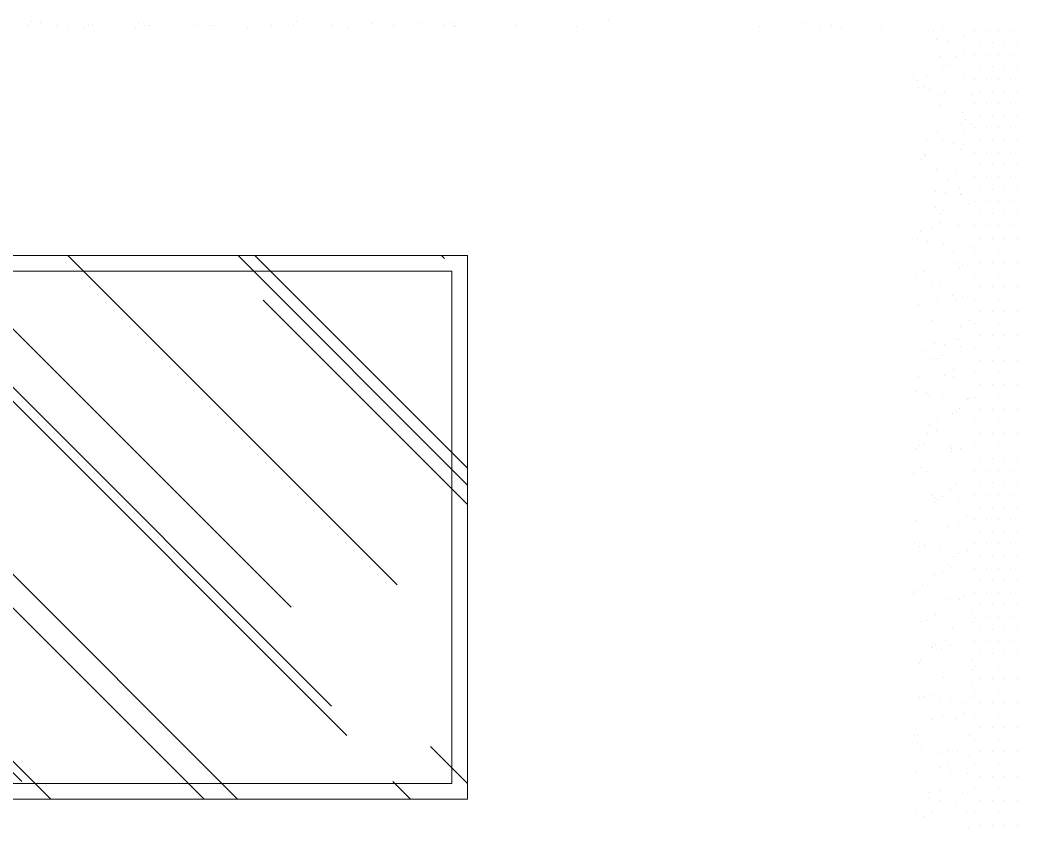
# Model space of a CAD drawing. Header units: millimetres. Extents: x -6300 to 1991, y -4770 to 4545.
# Drawn here: x -2072.2 to -1943.8, y 746 to 850 of the extents above; entities that cross this region are included whole.
import ezdxf

# ---------------------------------------------------------------- set-up
doc = ezdxf.new("R2010")
doc.units = ezdxf.units.MM
doc.header["$LTSCALE"] = 20
doc.header["$MEASUREMENT"] = 0
doc.linetypes.add('CONTINU', pattern=[0])
doc.layers.get('0').update_dxf_attribs({"linetype": 'CONTINUOUS'})
doc.layers.add('COTA', color=7, linetype='CONTINUOUS')
doc.layers.add('E-Lay-9', color=9, linetype='CONTINUOUS', lineweight=9)

# ---------------------------------------------------------------- blocks, each defined once
blk = doc.blocks.new('*X213')
at = {"color": 0}
for p, q in [((13.621875, 41.98125), (13.621875, 41.98125)), ((13.640625, 41.98125), (13.640625, 41.98125)), ((13.659375, 41.98125), (13.659375, 41.98125)), ((13.678125, 41.98125), (13.678125, 41.98125)), ((13.6125, 41.9625), (13.6125, 41.9625)), ((13.63125, 41.9625), (13.63125, 41.9625)), ((13.65, 41.9625), (13.65, 41.9625)), ((13.66875, 41.9625), (13.66875, 41.9625)), ((13.621875, 41.94375), (13.621875, 41.94375)), ((13.640625, 41.94375), (13.640625, 41.94375)), ((13.659375, 41.94375), (13.659375, 41.94375)), ((13.678125, 41.94375), (13.678125, 41.94375)), ((13.6125, 41.925), (13.6125, 41.925)), ((13.63125, 41.925), (13.63125, 41.925)), ((13.65, 41.925), (13.65, 41.925)), ((13.66875, 41.925), (13.66875, 41.925)), ((13.621875, 41.90625), (13.621875, 41.90625)), ((13.640625, 41.90625), (13.640625, 41.90625)), ((13.659375, 41.90625), (13.659375, 41.90625)), ((13.678125, 41.90625), (13.678125, 41.90625)), ((13.6125, 41.8875), (13.6125, 41.8875)), ((13.63125, 41.8875), (13.63125, 41.8875)), ((13.65, 41.8875), (13.65, 41.8875)), ((13.66875, 41.8875), (13.66875, 41.8875)), ((13.621875, 41.86875), (13.621875, 41.86875)), ((13.640625, 41.86875), (13.640625, 41.86875)), ((13.659375, 41.86875), (13.659375, 41.86875)), ((13.678125, 41.86875), (13.678125, 41.86875)), ((13.6125, 41.85), (13.6125, 41.85)), ((13.63125, 41.85), (13.63125, 41.85)), ((13.65, 41.85), (13.65, 41.85)), ((13.66875, 41.85), (13.66875, 41.85)), ((13.621875, 41.83125), (13.621875, 41.83125)), ((13.640625, 41.83125), (13.640625, 41.83125)), ((13.659375, 41.83125), (13.659375, 41.83125)), ((13.678125, 41.83125), (13.678125, 41.83125)), ((13.6125, 41.8125), (13.6125, 41.8125)), ((13.63125, 41.8125), (13.63125, 41.8125)), ((13.65, 41.8125), (13.65, 41.8125)), ((13.66875, 41.8125), (13.66875, 41.8125)), ((13.621875, 41.79375), (13.621875, 41.79375)), ((13.640625, 41.79375), (13.640625, 41.79375)), ((13.659375, 41.79375), (13.659375, 41.79375)), ((13.678125, 41.79375), (13.678125, 41.79375)), ((13.6125, 41.775), (13.6125, 41.775)), ((13.63125, 41.775), (13.63125, 41.775)), ((13.65, 41.775), (13.65, 41.775)), ((13.66875, 41.775), (13.66875, 41.775)), ((13.621875, 41.75625), (13.621875, 41.75625)), ((13.640625, 41.75625), (13.640625, 41.75625)), ((13.659375, 41.75625), (13.659375, 41.75625)), ((13.678125, 41.75625), (13.678125, 41.75625)), ((13.6125, 41.7375), (13.6125, 41.7375)), ((13.63125, 41.7375), (13.63125, 41.7375)), ((13.65, 41.7375), (13.65, 41.7375)), ((13.66875, 41.7375), (13.66875, 41.7375)), ((13.621875, 41.71875), (13.621875, 41.71875)), ((13.640625, 41.71875), (13.640625, 41.71875)), ((13.659375, 41.71875), (13.659375, 41.71875)), ((13.678125, 41.71875), (13.678125, 41.71875)), ((13.6125, 41.7), (13.6125, 41.7)), ((13.63125, 41.7), (13.63125, 41.7)), ((13.65, 41.7), (13.65, 41.7)), ((13.66875, 41.7), (13.66875, 41.7)), ((13.621875, 41.68125), (13.621875, 41.68125)), ((13.640625, 41.68125), (13.640625, 41.68125)), ((13.659375, 41.68125), (13.659375, 41.68125)), ((13.678125, 41.68125), (13.678125, 41.68125)), ((13.6125, 41.6625), (13.6125, 41.6625)), ((13.63125, 41.6625), (13.63125, 41.6625)), ((13.65, 41.6625), (13.65, 41.6625)), ((13.66875, 41.6625), (13.66875, 41.6625)), ((13.621875, 41.64375), (13.621875, 41.64375)), ((13.640625, 41.64375), (13.640625, 41.64375)), ((13.659375, 41.64375), (13.659375, 41.64375)), ((13.678125, 41.64375), (13.678125, 41.64375)), ((13.6125, 41.625), (13.6125, 41.625)), ((13.63125, 41.625), (13.63125, 41.625)), ((13.65, 41.625), (13.65, 41.625)), ((13.66875, 41.625), (13.66875, 41.625)), ((13.621875, 41.60625), (13.621875, 41.60625)), ((13.640625, 41.60625), (13.640625, 41.60625)), ((13.659375, 41.60625), (13.659375, 41.60625)), ((13.678125, 41.60625), (13.678125, 41.60625)), ((13.6125, 41.5875), (13.6125, 41.5875)), ((13.63125, 41.5875), (13.63125, 41.5875)), ((13.65, 41.5875), (13.65, 41.5875)), ((13.66875, 41.5875), (13.66875, 41.5875)), ((13.621875, 41.56875), (13.621875, 41.56875)), ((13.640625, 41.56875), (13.640625, 41.56875)), ((13.659375, 41.56875), (13.659375, 41.56875)), ((13.678125, 41.56875), (13.678125, 41.56875)), ((13.6125, 41.55), (13.6125, 41.55)), ((13.63125, 41.55), (13.63125, 41.55)), ((13.65, 41.55), (13.65, 41.55)), ((13.66875, 41.55), (13.66875, 41.55)), ((13.621875, 41.53125), (13.621875, 41.53125)), ((13.640625, 41.53125), (13.640625, 41.53125)), ((13.659375, 41.53125), (13.659375, 41.53125)), ((13.678125, 41.53125), (13.678125, 41.53125)), ((13.6125, 41.5125), (13.6125, 41.5125)), ((13.63125, 41.5125), (13.63125, 41.5125)), ((13.65, 41.5125), (13.65, 41.5125)), ((13.66875, 41.5125), (13.66875, 41.5125)), ((13.621875, 41.49375), (13.621875, 41.49375)), ((13.640625, 41.49375), (13.640625, 41.49375)), ((13.659375, 41.49375), (13.659375, 41.49375)), ((13.678125, 41.49375), (13.678125, 41.49375)), ((13.6125, 41.475), (13.6125, 41.475)), ((13.63125, 41.475), (13.63125, 41.475)), ((13.65, 41.475), (13.65, 41.475)), ((13.66875, 41.475), (13.66875, 41.475)), ((13.621875, 41.45625), (13.621875, 41.45625)), ((13.640625, 41.45625), (13.640625, 41.45625)), ((13.659375, 41.45625), (13.659375, 41.45625)), ((13.678125, 41.45625), (13.678125, 41.45625)), ((13.6125, 41.4375), (13.6125, 41.4375)), ((13.63125, 41.4375), (13.63125, 41.4375)), ((13.65, 41.4375), (13.65, 41.4375)), ((13.66875, 41.4375), (13.66875, 41.4375)), ((13.621875, 41.41875), (13.621875, 41.41875)), ((13.640625, 41.41875), (13.640625, 41.41875)), ((13.659375, 41.41875), (13.659375, 41.41875)), ((13.678125, 41.41875), (13.678125, 41.41875)), ((13.6125, 41.4), (13.6125, 41.4)), ((13.63125, 41.4), (13.63125, 41.4)), ((13.65, 41.4), (13.65, 41.4)), ((13.66875, 41.4), (13.66875, 41.4)), ((13.621875, 41.38125), (13.621875, 41.38125)), ((13.640625, 41.38125), (13.640625, 41.38125)), ((13.659375, 41.38125), (13.659375, 41.38125)), ((13.678125, 41.38125), (13.678125, 41.38125)), ((13.6125, 41.3625), (13.6125, 41.3625)), ((13.63125, 41.3625), (13.63125, 41.3625)), ((13.65, 41.3625), (13.65, 41.3625)), ((13.66875, 41.3625), (13.66875, 41.3625)), ((13.621875, 41.34375), (13.621875, 41.34375)), ((13.640625, 41.34375), (13.640625, 41.34375)), ((13.659375, 41.34375), (13.659375, 41.34375)), ((13.678125, 41.34375), (13.678125, 41.34375)), ((13.6125, 41.325), (13.6125, 41.325)), ((13.63125, 41.325), (13.63125, 41.325)), ((13.65, 41.325), (13.65, 41.325)), ((13.66875, 41.325), (13.66875, 41.325)), ((13.621875, 41.30625), (13.621875, 41.30625)), ((13.640625, 41.30625), (13.640625, 41.30625)), ((13.659375, 41.30625), (13.659375, 41.30625)), ((13.678125, 41.30625), (13.678125, 41.30625)), ((13.6125, 41.2875), (13.6125, 41.2875)), ((13.63125, 41.2875), (13.63125, 41.2875)), ((13.65, 41.2875), (13.65, 41.2875)), ((13.66875, 41.2875), (13.66875, 41.2875)), ((13.621875, 41.26875), (13.621875, 41.26875)), ((13.640625, 41.26875), (13.640625, 41.26875)), ((13.659375, 41.26875), (13.659375, 41.26875)), ((13.678125, 41.26875), (13.678125, 41.26875)), ((13.6125, 41.25), (13.6125, 41.25)), ((13.63125, 41.25), (13.63125, 41.25)), ((13.65, 41.25), (13.65, 41.25)), ((13.66875, 41.25), (13.66875, 41.25)), ((13.621875, 41.23125), (13.621875, 41.23125)), ((13.640625, 41.23125), (13.640625, 41.23125)), ((13.659375, 41.23125), (13.659375, 41.23125)), ((13.678125, 41.23125), (13.678125, 41.23125)), ((13.6125, 41.2125), (13.6125, 41.2125)), ((13.63125, 41.2125), (13.63125, 41.2125)), ((13.65, 41.2125), (13.65, 41.2125)), ((13.66875, 41.2125), (13.66875, 41.2125)), ((13.621875, 41.19375), (13.621875, 41.19375)), ((13.640625, 41.19375), (13.640625, 41.19375)), ((13.659375, 41.19375), (13.659375, 41.19375)), ((13.678125, 41.19375), (13.678125, 41.19375)), ((13.6125, 41.175), (13.6125, 41.175)), ((13.63125, 41.175), (13.63125, 41.175)), ((13.65, 41.175), (13.65, 41.175)), ((13.66875, 41.175), (13.66875, 41.175)), ((13.621875, 41.15625), (13.621875, 41.15625)), ((13.640625, 41.15625), (13.640625, 41.15625)), ((13.659375, 41.15625), (13.659375, 41.15625)), ((13.678125, 41.15625), (13.678125, 41.15625)), ((13.6125, 41.1375), (13.6125, 41.1375)), ((13.63125, 41.1375), (13.63125, 41.1375)), ((13.65, 41.1375), (13.65, 41.1375)), ((13.66875, 41.1375), (13.66875, 41.1375)), ((13.621875, 41.11875), (13.621875, 41.11875)), ((13.640625, 41.11875), (13.640625, 41.11875)), ((13.659375, 41.11875), (13.659375, 41.11875)), ((13.678125, 41.11875), (13.678125, 41.11875)), ((13.6125, 41.1), (13.6125, 41.1)), ((13.63125, 41.1), (13.63125, 41.1)), ((13.65, 41.1), (13.65, 41.1)), ((13.66875, 41.1), (13.66875, 41.1)), ((13.621875, 41.08125), (13.621875, 41.08125)), ((13.640625, 41.08125), (13.640625, 41.08125)), ((13.659375, 41.08125), (13.659375, 41.08125)), ((13.678125, 41.08125), (13.678125, 41.08125)), ((13.6125, 41.0625), (13.6125, 41.0625)), ((13.63125, 41.0625), (13.63125, 41.0625)), ((13.65, 41.0625), (13.65, 41.0625)), ((13.66875, 41.0625), (13.66875, 41.0625)), ((13.621875, 41.04375), (13.621875, 41.04375)), ((13.640625, 41.04375), (13.640625, 41.04375)), ((13.659375, 41.04375), (13.659375, 41.04375)), ((13.678125, 41.04375), (13.678125, 41.04375)), ((13.6125, 41.025), (13.6125, 41.025)), ((13.63125, 41.025), (13.63125, 41.025)), ((13.65, 41.025), (13.65, 41.025)), ((13.66875, 41.025), (13.66875, 41.025)), ((13.621875, 41.00625), (13.621875, 41.00625)), ((13.640625, 41.00625), (13.640625, 41.00625)), ((13.659375, 41.00625), (13.659375, 41.00625)), ((13.678125, 41.00625), (13.678125, 41.00625)), ((13.6125, 40.9875), (13.6125, 40.9875)), ((13.63125, 40.9875), (13.63125, 40.9875)), ((13.65, 40.9875), (13.65, 40.9875)), ((13.66875, 40.9875), (13.66875, 40.9875)), ((13.621875, 40.96875), (13.621875, 40.96875)), ((13.640625, 40.96875), (13.640625, 40.96875)), ((13.659375, 40.96875), (13.659375, 40.96875)), ((13.678125, 40.96875), (13.678125, 40.96875)), ((13.6125, 40.95), (13.6125, 40.95)), ((13.63125, 40.95), (13.63125, 40.95)), ((13.65, 40.95), (13.65, 40.95)), ((13.66875, 40.95), (13.66875, 40.95)), ((13.621875, 40.93125), (13.621875, 40.93125)), ((13.640625, 40.93125), (13.640625, 40.93125)), ((13.659375, 40.93125), (13.659375, 40.93125)), ((13.678125, 40.93125), (13.678125, 40.93125)), ((13.6125, 40.9125), (13.6125, 40.9125)), ((13.63125, 40.9125), (13.63125, 40.9125)), ((13.65, 40.9125), (13.65, 40.9125)), ((13.66875, 40.9125), (13.66875, 40.9125)), ((13.621875, 40.89375), (13.621875, 40.89375)), ((13.640625, 40.89375), (13.640625, 40.89375)), ((13.659375, 40.89375), (13.659375, 40.89375)), ((13.678125, 40.89375), (13.678125, 40.89375)), ((13.6125, 40.875), (13.6125, 40.875)), ((13.63125, 40.875), (13.63125, 40.875)), ((13.65, 40.875), (13.65, 40.875)), ((13.66875, 40.875), (13.66875, 40.875)), ((13.621875, 40.85625), (13.621875, 40.85625)), ((13.640625, 40.85625), (13.640625, 40.85625)), ((13.659375, 40.85625), (13.659375, 40.85625)), ((13.678125, 40.85625), (13.678125, 40.85625)), ((13.6125, 40.8375), (13.6125, 40.8375)), ((13.63125, 40.8375), (13.63125, 40.8375)), ((13.65, 40.8375), (13.65, 40.8375)), ((13.66875, 40.8375), (13.66875, 40.8375)), ((13.621875, 40.81875), (13.621875, 40.81875)), ((13.640625, 40.81875), (13.640625, 40.81875)), ((13.659375, 40.81875), (13.659375, 40.81875)), ((13.678125, 40.81875), (13.678125, 40.81875)), ((13.6125, 40.8), (13.6125, 40.8)), ((13.63125, 40.8), (13.63125, 40.8)), ((13.65, 40.8), (13.65, 40.8)), ((13.66875, 40.8), (13.66875, 40.8)), ((13.621875, 40.78125), (13.621875, 40.78125)), ((13.640625, 40.78125), (13.640625, 40.78125)), ((13.659375, 40.78125), (13.659375, 40.78125)), ((13.678125, 40.78125), (13.678125, 40.78125)), ((13.6125, 40.7625), (13.6125, 40.7625)), ((13.63125, 40.7625), (13.63125, 40.7625)), ((13.65, 40.7625), (13.65, 40.7625)), ((13.66875, 40.7625), (13.66875, 40.7625))]:
    blk.add_line(p, q, dxfattribs=at)
blk = doc.blocks.new('*X214')
at = {"color": 0}
for p, q in [((13.6043, 41.9844), (13.6043, 41.9844)), ((13.5223, 41.9588), (13.5223, 41.9588)), ((13.5364, 41.9679), (13.5364, 41.9679)), ((13.5491, 41.9598), (13.5491, 41.9598)), ((13.6008, 41.9598), (13.6008, 41.9598)), ((13.5597, 41.9429), (13.5597, 41.9429)), ((13.5841, 41.9461), (13.5841, 41.9461)), ((13.544, 41.9307), (13.544, 41.9307)), ((13.5441, 41.9408), (13.5441, 41.9408)), ((13.5604, 41.9288), (13.5604, 41.9288)), ((13.5946, 41.9308), (13.5946, 41.9308)), ((13.5495, 41.9256), (13.5495, 41.9256)), ((13.5242, 41.901), (13.5242, 41.901)), ((13.5756, 41.9017), (13.5756, 41.9017)), ((13.6027, 41.902), (13.6027, 41.902)), ((13.5607, 41.8928), (13.5607, 41.8928)), ((13.5733, 41.8847), (13.5733, 41.8847)), ((13.5622, 41.871), (13.5622, 41.871)), ((13.5717, 41.8668), (13.5717, 41.8668)), ((13.5873, 41.8689), (13.5873, 41.8689)), ((13.6055, 41.8744), (13.6055, 41.8744)), ((13.5254, 41.8555), (13.5254, 41.8555)), ((13.531, 41.8614), (13.531, 41.8614)), ((13.5208, 41.843), (13.5208, 41.843)), ((13.5261, 41.8432), (13.5261, 41.8432)), ((13.6046, 41.8442), (13.6046, 41.8442)), ((13.5469, 41.819), (13.5469, 41.819)), ((13.5641, 41.8132), (13.5641, 41.8132)), ((13.5849, 41.8177), (13.5849, 41.8177)), ((13.5975, 41.8096), (13.5975, 41.8096)), ((13.5768, 41.7917), (13.5768, 41.7917)), ((13.5994, 41.7928), (13.5994, 41.7928)), ((13.528, 41.7854), (13.528, 41.7854)), ((13.5343, 41.7842), (13.5343, 41.7842)), ((13.5497, 41.7804), (13.5497, 41.7804)), ((13.5586, 41.7874), (13.5586, 41.7874)), ((13.5823, 41.7866), (13.5823, 41.7866)), ((13.6065, 41.7864), (13.6065, 41.7864)), ((13.6084, 41.7627), (13.6084, 41.7627)), ((13.566, 41.7554), (13.566, 41.7554)), ((13.5283, 41.7343), (13.5283, 41.7343)), ((13.6091, 41.7425), (13.6091, 41.7425)), ((13.5298, 41.7276), (13.5298, 41.7276)), ((13.5863, 41.7134), (13.5863, 41.7134)), ((13.6084, 41.7286), (13.6084, 41.7286)), ((13.5463, 41.7081), (13.5463, 41.7081)), ((13.5481, 41.709), (13.5481, 41.709)), ((13.5536, 41.7039), (13.5536, 41.7039)), ((13.5619, 41.7102), (13.5619, 41.7102)), ((13.5739, 41.7053), (13.5739, 41.7053)), ((13.5679, 41.6976), (13.5679, 41.6976)), ((13.5317, 41.6698), (13.5317, 41.6698)), ((13.5797, 41.68), (13.5797, 41.68)), ((13.6103, 41.6708), (13.6103, 41.6708)), ((13.5399, 41.6672), (13.5399, 41.6672)), ((13.5526, 41.6592), (13.5526, 41.6592)), ((13.6096, 41.6527), (13.6096, 41.6527)), ((13.5698, 41.6398), (13.5698, 41.6398)), ((13.5194, 41.6263), (13.5194, 41.6263)), ((13.5332, 41.6287), (13.5332, 41.6287)), ((13.574, 41.6341), (13.574, 41.6341)), ((13.5896, 41.6361), (13.5896, 41.6361)), ((13.5981, 41.6302), (13.5981, 41.6302)), ((13.5249, 41.6213), (13.5249, 41.6213)), ((13.5336, 41.612), (13.5336, 41.612)), ((13.551, 41.5974), (13.551, 41.5974)), ((13.5642, 41.5921), (13.5642, 41.5921)), ((13.5717, 41.582), (13.5717, 41.582)), ((13.5768, 41.5841), (13.5768, 41.5841)), ((13.5809, 41.57), (13.5809, 41.57)), ((13.5864, 41.5649), (13.5864, 41.5649)), ((13.5209, 41.5494), (13.5209, 41.5494)), ((13.5289, 41.5549), (13.5289, 41.5549)), ((13.5355, 41.5542), (13.5355, 41.5542)), ((13.5365, 41.5515), (13.5365, 41.5515)), ((13.5609, 41.5547), (13.5609, 41.5547)), ((13.6016, 41.56), (13.6016, 41.56)), ((13.5223, 41.5147), (13.5223, 41.5147)), ((13.5736, 41.5242), (13.5736, 41.5242)), ((13.5884, 41.517), (13.5884, 41.517)), ((13.601, 41.5089), (13.601, 41.5089)), ((13.5374, 41.4964), (13.5374, 41.4964)), ((13.5522, 41.4873), (13.5522, 41.4873)), ((13.5485, 41.4754), (13.5485, 41.4754)), ((13.5532, 41.4798), (13.5532, 41.4798)), ((13.5577, 41.4822), (13.5577, 41.4822)), ((13.5641, 41.4774), (13.5641, 41.4774)), ((13.5885, 41.4806), (13.5885, 41.4806)), ((13.5755, 41.4663), (13.5755, 41.4663)), ((13.5838, 41.4583), (13.5838, 41.4583)), ((13.5192, 41.4417), (13.5192, 41.4417)), ((13.5393, 41.4386), (13.5393, 41.4386)), ((13.5318, 41.4336), (13.5318, 41.4336)), ((13.5774, 41.4085), (13.5774, 41.4085)), ((13.5235, 41.4046), (13.5235, 41.4046)), ((13.529, 41.3996), (13.529, 41.3996)), ((13.5354, 41.396), (13.5354, 41.396)), ((13.5762, 41.4013), (13.5762, 41.4013)), ((13.5774, 41.4046), (13.5774, 41.4046)), ((13.5918, 41.4034), (13.5918, 41.4034)), ((13.5412, 41.3808), (13.5412, 41.3808)), ((13.5434, 41.3666), (13.5434, 41.3666)), ((13.5551, 41.3757), (13.5551, 41.3757)), ((13.5561, 41.3585), (13.5561, 41.3585)), ((13.5793, 41.3507), (13.5793, 41.3507)), ((13.585, 41.3483), (13.585, 41.3483)), ((13.5905, 41.3432), (13.5905, 41.3432)), ((13.5231, 41.3167), (13.5231, 41.3167)), ((13.5387, 41.3187), (13.5387, 41.3187)), ((13.5431, 41.323), (13.5431, 41.323)), ((13.5631, 41.3219), (13.5631, 41.3219)), ((13.6016, 41.3295), (13.6016, 41.3295)), ((13.6038, 41.3273), (13.6038, 41.3273)), ((13.5264, 41.293), (13.5264, 41.293)), ((13.5676, 41.2915), (13.5676, 41.2915)), ((13.5811, 41.2929), (13.5811, 41.2929)), ((13.5803, 41.2834), (13.5803, 41.2834)), ((13.545, 41.2652), (13.545, 41.2652)), ((13.5563, 41.2656), (13.5563, 41.2656)), ((13.5618, 41.2606), (13.5618, 41.2606)), ((13.5324, 41.2542), (13.5324, 41.2542)), ((13.5508, 41.2426), (13.5508, 41.2426)), ((13.5664, 41.2447), (13.5664, 41.2447)), ((13.5908, 41.2479), (13.5908, 41.2479)), ((13.583, 41.2351), (13.583, 41.2351)), ((13.5879, 41.2366), (13.5879, 41.2366)), ((13.5919, 41.2163), (13.5919, 41.2163)), ((13.5469, 41.2074), (13.5469, 41.2074)), ((13.6045, 41.2083), (13.6045, 41.2083)), ((13.5276, 41.1829), (13.5276, 41.1829)), ((13.5566, 41.1791), (13.5566, 41.1791)), ((13.5331, 41.1779), (13.5331, 41.1779)), ((13.5377, 41.1632), (13.5377, 41.1632)), ((13.5784, 41.1686), (13.5784, 41.1686)), ((13.5849, 41.1773), (13.5849, 41.1773)), ((13.594, 41.1707), (13.594, 41.1707)), ((13.5487, 41.1496), (13.5487, 41.1496)), ((13.5592, 41.154), (13.5592, 41.154)), ((13.5227, 41.141), (13.5227, 41.141)), ((13.5353, 41.133), (13.5353, 41.133)), ((13.5868, 41.1195), (13.5868, 41.1195)), ((13.5891, 41.1266), (13.5891, 41.1266)), ((13.5946, 41.1215), (13.5946, 41.1215)), ((13.5809, 41.104), (13.5809, 41.104)), ((13.5506, 41.0918), (13.5506, 41.0918)), ((13.5653, 41.0892), (13.5653, 41.0892)), ((13.6061, 41.0946), (13.6061, 41.0946)), ((13.5253, 41.0839), (13.5253, 41.0839)), ((13.5409, 41.086), (13.5409, 41.086)), ((13.5305, 41.0713), (13.5305, 41.0713)), ((13.5469, 41.0659), (13.5469, 41.0659)), ((13.5596, 41.0579), (13.5596, 41.0579)), ((13.5887, 41.0617), (13.5887, 41.0617)), ((13.5604, 41.0439), (13.5604, 41.0439)), ((13.5525, 41.034), (13.5525, 41.034)), ((13.5659, 41.0389), (13.5659, 41.0389)), ((13.6051, 41.0288), (13.6051, 41.0288)), ((13.5686, 41.012), (13.5686, 41.012)), ((13.592, 41.0149), (13.592, 41.0149)), ((13.593, 41.0152), (13.593, 41.0152)), ((13.553, 41.0099), (13.553, 41.0099)), ((13.5906, 41.0039), (13.5906, 41.0039)), ((13.5711, 40.9908), (13.5711, 40.9908)), ((13.5838, 40.9827), (13.5838, 40.9827)), ((13.5544, 40.9761), (13.5544, 40.9761)), ((13.5317, 40.9613), (13.5317, 40.9613)), ((13.5359, 40.9536), (13.5359, 40.9536)), ((13.5372, 40.9562), (13.5372, 40.9562)), ((13.5806, 40.9359), (13.5806, 40.9359)), ((13.5925, 40.9461), (13.5925, 40.9461)), ((13.5963, 40.9379), (13.5963, 40.9379)), ((13.5399, 40.9305), (13.5399, 40.9305)), ((13.5633, 40.9323), (13.5633, 40.9323)), ((13.5563, 40.9183), (13.5563, 40.9183)), ((13.5932, 40.9049), (13.5932, 40.9049)), ((13.5954, 40.9157), (13.5954, 40.9157)), ((13.608, 40.9076), (13.608, 40.9076)), ((13.5944, 40.8883), (13.5944, 40.8883)), ((13.5987, 40.8998), (13.5987, 40.8998)), ((13.5601, 40.8784), (13.5601, 40.8784)), ((13.5582, 40.8605), (13.5582, 40.8605)), ((13.6083, 40.8618), (13.6083, 40.8618)), ((13.5275, 40.8512), (13.5275, 40.8512)), ((13.5346, 40.8496), (13.5346, 40.8496)), ((13.5432, 40.8533), (13.5432, 40.8533)), ((13.5676, 40.8565), (13.5676, 40.8565)), ((13.5195, 40.8309), (13.5195, 40.8309)), ((13.5262, 40.8404), (13.5262, 40.8404)), ((13.5388, 40.8323), (13.5388, 40.8323)), ((13.5963, 40.8305), (13.5963, 40.8305)), ((13.5645, 40.8222), (13.5645, 40.8222)), ((13.57, 40.8172), (13.57, 40.8172)), ((13.5601, 40.8027), (13.5601, 40.8027)), ((13.5844, 40.8033), (13.5844, 40.8033)), ((13.5952, 40.7825), (13.5952, 40.7825)), ((13.5961, 40.7933), (13.5961, 40.7933)), ((13.5214, 40.7731), (13.5214, 40.7731)), ((13.5552, 40.7772), (13.5552, 40.7772)), ((13.5708, 40.7792), (13.5708, 40.7792)), ((13.5982, 40.7727), (13.5982, 40.7727)), ((12.1617, 40.7547), (12.1617, 40.7547)), ((12.1804, 40.7514), (12.1804, 40.7514)), ((12.2064, 40.759), (12.2064, 40.759)), ((12.2078, 40.7551), (12.2078, 40.7551)), ((12.2235, 40.7572), (12.2235, 40.7572)), ((12.2478, 40.7604), (12.2478, 40.7604)), ((12.2551, 40.7548), (12.2551, 40.7548)), ((12.2614, 40.7543), (12.2614, 40.7543)), ((12.3265, 40.758), (12.3265, 40.758)), ((12.332, 40.7529), (12.332, 40.7529)), ((12.3399, 40.7553), (12.3399, 40.7553)), ((12.3485, 40.755), (12.3485, 40.755)), ((12.4167, 40.7549), (12.4167, 40.7549)), ((12.442, 40.7552), (12.442, 40.7552)), ((12.4483, 40.7553), (12.4483, 40.7553)), ((12.4977, 40.7578), (12.4977, 40.7578)), ((12.5354, 40.7553), (12.5354, 40.7553)), ((12.5683, 40.7543), (12.5683, 40.7543)), ((12.5762, 40.7588), (12.5762, 40.7588)), ((12.6288, 40.7555), (12.6288, 40.7555)), ((12.653, 40.7585), (12.653, 40.7585)), ((12.6902, 40.7516), (12.6902, 40.7516)), ((12.7222, 40.7557), (12.7222, 40.7557)), ((12.8008, 40.7555), (12.8008, 40.7555)), ((12.8102, 40.7506), (12.8102, 40.7506)), ((12.8157, 40.7558), (12.8157, 40.7558)), ((12.8164, 40.7576), (12.8164, 40.7576)), ((12.9091, 40.756), (12.9091, 40.756)), ((13.0025, 40.7562), (13.0025, 40.7562)), ((13.0959, 40.7563), (13.0959, 40.7563)), ((13.1894, 40.7565), (13.1894, 40.7565)), ((13.2828, 40.7567), (13.2828, 40.7567)), ((13.353, 40.7506), (13.353, 40.7506)), ((13.3762, 40.7569), (13.3762, 40.7569)), ((13.3937, 40.7559), (13.3937, 40.7559)), ((13.4093, 40.758), (13.4093, 40.758)), ((13.4696, 40.757), (13.4696, 40.757)), ((13.5504, 40.7653), (13.5504, 40.7653)), ((13.5631, 40.7572), (13.5631, 40.7572)), ((12.1671, 40.7498), (12.1671, 40.7498)), ((12.5739, 40.7492), (12.5739, 40.7492)), ((12.7356, 40.747), (12.7356, 40.747)), ((12.76, 40.7502), (12.76, 40.7502)), ((12.932, 40.748), (12.932, 40.748)), ((13.0521, 40.7469), (13.0521, 40.7469)), ((13.3286, 40.7473), (13.3286, 40.7473))]:
    blk.add_line(p, q, dxfattribs=at)
blk = doc.blocks.new('A$C7AFB675E')
at = {"layer": 'COTA', "linetype": 'Continuous'}
h = blk.add_hatch(dxfattribs=at)
h.set_pattern_fill('AR-RROOF', color=8, scale=0.01, angle=-45, style=0)
h.set_pattern_definition([(45, (-877.99766, -4912.58883), (0.574736392, 0.215526147), [3.81, -0.508, 1.27, -0.254]), (45, (-877.66898, -4912.43976), (0.05926969, -0.418479935), [0.762, -0.08382, 1.524, -0.1905]), (45, (-877.75519, -4912.6517), (1.0542820686, 0.8136112046), [2.032, -0.3556, 1.016, -0.254])])
h.paths.add_polyline_path([(4.022, 1.1261), (4.722, 1.1261), (4.722, 2.1261), (4.022, 2.1261)])
at = {"layer": 'E-Lay-9', "color": 8}
for points in [[(4.022, 1.1261), (4.722, 1.1261), (4.722, 2.1261), (4.022, 2.1261)], [(4.042, 1.1461), (4.702, 1.1461), (4.702, 2.1061), (4.042, 2.1061)]]:
    blk.add_lwpolyline(points, close=True, dxfattribs=at)
at = {"layer": 'E-Lay-9', "color": 8, "xscale": -0.8400000000000034, "yscale": 0.8400000000000034, "zscale": 0.84, "rotation": 90}
for name in ['*X213', '*X214']:
    blk.add_blockref(name, (39.2529, 11.908), dxfattribs=at)

msp = doc.modelspace()

# ---------------------------------------------------------------- block references
at = {"color": 9, "linetype": 'CONTINU', "xscale": 100, "yscale": 100, "zscale": 100, "rotation": 90.00000000000001}
msp.add_blockref('A$C7AFB675E', (-1901.984, 347.415), dxfattribs=at)

doc.saveas('drawing.dxf')
